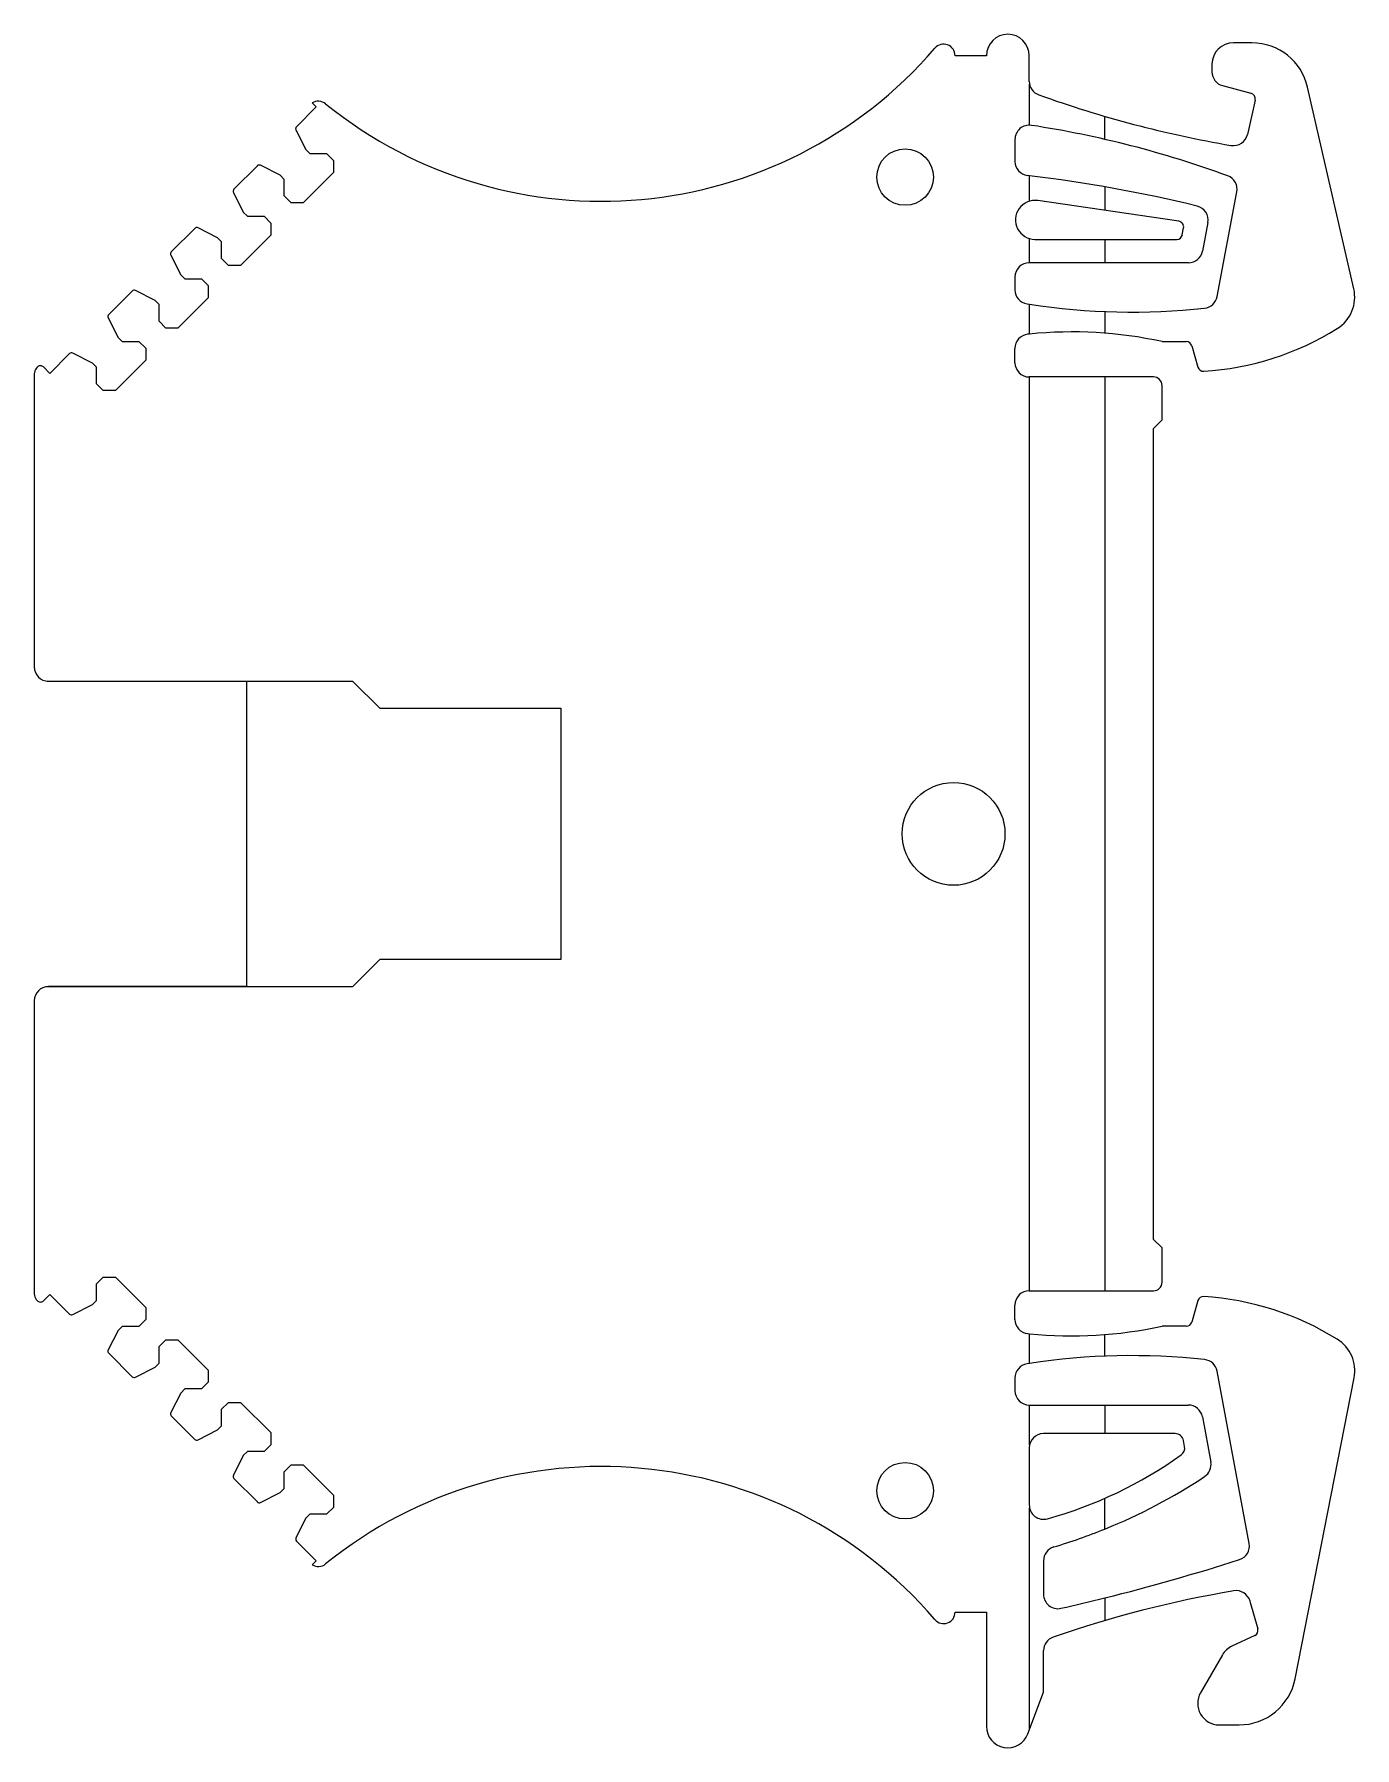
# Model space of a CAD drawing. Header units: millimetres. Extents: x -46.3 to 0, y 0 to 60.
import ezdxf

# ---------------------------------------------------------------- set-up
doc = ezdxf.new("R2010")
doc.units = ezdxf.units.MM

msp = doc.modelspace()

# ---------------------------------------------------------------- linework, layer by layer
at = {"color": 7, "linetype": 'Continuous', "lineweight": 25}
for p, q in [((-3.6, 59.7), (-4.25, 59.7)), ((-12.9, 59.25), (-13.997, 59.25)), ((-11.4, 58.35), (-11.4, 59.25)), ((-5, 58.95), (-5, 58.684)), ((-11.39, 56.817), (-11.39, 58.249)), ((-4.63, 58.201), (-3.636, 57.935)), ((-3.492, 57.698), (-3.762, 56.491)), ((-0.033, 51.09), (-1.651, 58.147)), ((-36.376, 57.454), (-37.066, 56.764)), ((-36.516, 57.594), (-36.376, 57.454)), ((-8.75, 56.319), (-8.75, 57.126)), ((-37.085, 56.648), (-36.736, 55.963)), ((-36.736, 55.963), (-36.594, 55.822)), ((-36.594, 55.822), (-36.011, 55.822)), ((-36.011, 55.822), (-35.772, 55.583)), ((-11.9, 56.317), (-11.9, 55.55)), ((-38.437, 55.393), (-39.259, 54.571)), ((-37.637, 55.062), (-38.322, 55.411)), ((-35.772, 55.583), (-35.772, 55.159)), ((-37.496, 54.92), (-37.637, 55.062)), ((-37.496, 54.337), (-37.496, 54.92)), ((-35.772, 55.159), (-36.833, 54.098)), ((-11.39, 55.045), (-11.459, 55.053)), ((-11.39, 54.155), (-11.39, 55.045)), ((-8.75, 54.657), (-8.75, 53.831)), ((-39.277, 54.456), (-38.928, 53.771)), ((-37.257, 54.098), (-37.496, 54.337)), ((-36.833, 54.098), (-37.257, 54.098)), ((-6.162, 53.452), (-11.102, 54.175)), ((-4.82, 50.813), (-4.127, 54.48)), ((-38.928, 53.771), (-38.786, 53.63)), ((-38.786, 53.63), (-38.203, 53.63)), ((-38.203, 53.63), (-37.964, 53.391)), ((-5.145, 53.404), (-5.333, 52.407)), ((-40.629, 53.201), (-41.451, 52.379)), ((-39.829, 52.87), (-40.514, 53.218)), ((-39.688, 52.728), (-39.829, 52.87)), ((-37.964, 52.967), (-39.025, 51.906)), ((-37.964, 53.391), (-37.964, 52.967)), ((-11.39, 52), (-11.39, 52.844)), ((-11.2, 52.817), (-6.235, 52.817)), ((-8.75, 52.817), (-8.75, 52)), ((-6.039, 52.98), (-5.994, 53.217)), ((-41.469, 52.264), (-41.12, 51.579)), ((-39.688, 52.145), (-39.688, 52.728)), ((-39.449, 51.906), (-39.688, 52.145)), ((-39.025, 51.906), (-39.449, 51.906)), ((-5.824, 52), (-11.4, 52)), ((-42.821, 51.009), (-43.643, 50.187)), ((-42.021, 50.678), (-42.706, 51.026)), ((-41.12, 51.579), (-40.978, 51.438)), ((-40.978, 51.438), (-40.395, 51.438)), ((-40.395, 51.438), (-40.156, 51.199)), ((-40.156, 51.199), (-40.156, 50.775)), ((-11.9, 51.5), (-11.9, 51.052)), ((-41.88, 50.536), (-42.021, 50.678)), ((-41.88, 49.953), (-41.88, 50.536)), ((-40.156, 50.775), (-41.217, 49.714)), ((-11.478, 50.558), (-11.39, 50.544)), ((-11.39, 49.504), (-11.39, 50.544)), ((-43.661, 50.072), (-43.312, 49.387)), ((-41.641, 49.714), (-41.88, 49.953)), ((-8.75, 50.289), (-8.75, 49.532)), ((-43.312, 49.387), (-43.17, 49.246)), ((-43.17, 49.246), (-42.587, 49.246)), ((-42.587, 49.246), (-42.348, 49.007)), ((-41.217, 49.714), (-41.641, 49.714)), ((-11.39, 49.504), (-11.452, 49.497)), ((-6.75, 49.24), (-5.9, 49.24)), ((-45.014, 48.816), (-45.705, 48.126)), ((-44.213, 48.485), (-44.898, 48.834)), ((-42.348, 49.007), (-42.348, 48.583)), ((-11.9, 48.5), (-11.9, 49)), ((-5.708, 49.095), (-5.493, 48.345)), ((-46.25, 48.047), (-46.25, 37.846)), ((-45.705, 48.126), (-45.928, 48.349)), ((-44.072, 48.344), (-44.213, 48.485)), ((-44.072, 47.761), (-44.072, 48.344)), ((-42.348, 48.583), (-43.409, 47.522)), ((-7.05, 48), (-11.4, 48)), ((-11.39, 16), (-11.39, 48)), ((-8.75, 48), (-8.75, 16)), ((-43.833, 47.522), (-44.072, 47.761)), ((-43.409, 47.522), (-43.833, 47.522)), ((-6.75, 46.5), (-6.75, 47.7)), ((-7.051, 46.199), (-6.75, 46.5)), ((-7.049, 17.799), (-7.051, 46.199)), ((-45.81, 37.35), (-35.1, 37.35)), ((-45.75, 37.346), (-38.811, 37.346)), ((-38.811, 37.346), (-38.811, 26.654)), ((-35.1, 37.35), (-34.15, 36.4)), ((-34.15, 36.4), (-27.811, 36.4)), ((-27.811, 36.4), (-27.811, 27.6)), ((-35.1, 26.65), (-34.15, 27.6)), ((-27.811, 27.6), (-34.15, 27.6)), ((-35.1, 26.65), (-45.81, 26.65)), ((-38.811, 26.654), (-45.75, 26.654)), ((-46.25, 26.154), (-46.25, 15.953)), ((-6.75, 17.5), (-7.049, 17.799)), ((-6.75, 16.3), (-6.75, 17.5)), ((-44.072, 16.239), (-43.833, 16.478)), ((-44.072, 15.656), (-44.072, 16.239)), ((-43.833, 16.478), (-43.409, 16.478)), ((-43.409, 16.478), (-42.348, 15.417)), ((-45.928, 15.651), (-45.705, 15.874)), ((-45.705, 15.874), (-45.014, 15.184)), ((-44.213, 15.515), (-44.072, 15.656)), ((-11.4, 16), (-7.05, 16)), ((-5.493, 15.655), (-5.708, 14.905)), ((-44.898, 15.166), (-44.213, 15.515)), ((-42.348, 15.417), (-42.348, 14.993)), ((-11.9, 15), (-11.9, 15.5)), ((-43.312, 14.613), (-43.661, 13.928)), ((-43.17, 14.754), (-43.312, 14.613)), ((-42.587, 14.754), (-43.17, 14.754)), ((-42.348, 14.993), (-42.587, 14.754)), ((-11.452, 14.503), (-11.39, 14.496)), ((-11.39, 13.456), (-11.39, 14.496)), ((-8.75, 13.711), (-8.75, 14.468)), ((-5.9, 14.76), (-6.75, 14.76)), ((-43.643, 13.813), (-42.821, 12.991)), ((-41.88, 14.047), (-41.641, 14.286)), ((-41.88, 13.464), (-41.88, 14.047)), ((-41.641, 14.286), (-41.217, 14.286)), ((-41.217, 14.286), (-40.156, 13.225)), ((-42.706, 12.974), (-42.021, 13.322)), ((-42.021, 13.322), (-41.88, 13.464)), ((-40.156, 13.225), (-40.156, 12.801)), ((-11.39, 13.456), (-11.478, 13.442)), ((-40.156, 12.801), (-40.395, 12.562)), ((-11.9, 12.948), (-11.9, 12.5)), ((-3.698, 7.154), (-4.82, 13.186)), ((-2.088, 2.416), (-0.024, 12.95)), ((-41.12, 12.421), (-41.469, 11.736)), ((-40.978, 12.562), (-41.12, 12.421)), ((-40.395, 12.562), (-40.978, 12.562)), ((-39.688, 11.855), (-39.449, 12.094)), ((-39.449, 12.094), (-39.025, 12.094)), ((-39.025, 12.094), (-37.964, 11.033)), ((-11.4, 12), (-5.829, 12)), ((-11.39, 10.601), (-11.39, 12)), ((-8.75, 12), (-8.75, 11)), ((-41.451, 11.621), (-40.629, 10.799)), ((-39.688, 11.272), (-39.688, 11.855)), ((-5.338, 11.591), (-5.042, 10.002)), ((-40.514, 10.782), (-39.829, 11.13)), ((-39.829, 11.13), (-39.688, 11.272)), ((-37.964, 11.033), (-37.964, 10.609)), ((-6.291, 11), (-10.9, 11)), ((-38.928, 10.229), (-39.277, 9.544)), ((-38.786, 10.37), (-38.928, 10.229)), ((-38.203, 10.37), (-38.786, 10.37)), ((-37.964, 10.609), (-38.203, 10.37)), ((-11.4, 10.5), (-11.4, 8.5)), ((-5.958, 10.551), (-5.996, 10.755)), ((-37.496, 9.663), (-37.257, 9.902)), ((-37.496, 9.08), (-37.496, 9.663)), ((-37.257, 9.902), (-36.833, 9.902)), ((-36.833, 9.902), (-35.772, 8.841)), ((-39.259, 9.429), (-38.437, 8.607)), ((-37.637, 8.938), (-37.496, 9.08)), ((-38.322, 8.589), (-37.637, 8.938)), ((-35.772, 8.417), (-36.011, 8.178)), ((-35.772, 8.841), (-35.772, 8.417)), ((-8.75, 7.659), (-8.75, 8.736)), ((-36.736, 8.037), (-37.085, 7.352)), ((-36.594, 8.178), (-36.736, 8.037)), ((-36.011, 8.178), (-36.594, 8.178)), ((-11.39, 0.642), (-11.39, 8.399)), ((-37.068, 7.237), (-36.376, 6.546)), ((-36.376, 6.546), (-36.516, 6.406)), ((-10.9, 6.55), (-10.9, 5.369)), ((-8.75, 5.248), (-8.75, 4.451)), ((-3.669, 5.135), (-3.396, 4.164)), ((-13.997, 4.75), (-12.9, 4.75)), ((-12.9, 4.75), (-12.9, 0.75)), ((-3.504, 3.928), (-4.301, 3.557)), ((-10.9, 1.95), (-10.9, 3.4)), ((-4.634, 3.252), (-5.4, 1.925)), ((-11.448, 0.487), (-10.9, 1.95)), ((-4.75, 0.8), (-4.05, 0.8))]:
    msp.add_line(p, q, dxfattribs=at)
for centre, radius in [((-15.75, 55), 0.99), ((-14.05, 32), 1.8), ((-15.75, 9), 0.99)]:
    msp.add_circle(centre, radius, dxfattribs=at)
for centre, radius, start, end in [((-12.15, 59.25), 0.75, 0, 179.99999), ((-26.382, 69.549), 15.396, 231.10997, 319.3169), ((-14.401, 59.25), 0.404, 0.00401, 139.31705), ((-4.25, 58.95), 0.75, 90, 180), ((-3.6, 57.7), 2, 12.91207, 90.00007), ((-10.9, 58.35), 0.5, 179.99982, 250.26286), ((-4.5, 58.684), 0.5, 179.99948, 255.00041), ((-36.302, 57.251), 0.404, 51.11348, 121.95418), ((2.439, 95.529), 40, 250.26292, 260.24997), ((-3.687, 57.741), 0.2, 347.38291, 74.99753), ((-36.996, 56.693), 0.0997, 134.97379, 206.99143), ((-11.4, 56.317), 0.5, 81.26115, 179.99974), ((-16.769, 21.388), 35.839, 69.88856, 81.26098), ((-4.25, 56.6), 0.5, 260.24967, 347.38374), ((-38.367, 55.318), 0.103, 64.1631, 132.9722), ((-11.4, 55.55), 0.5, 179.99983, 263.2414), ((-17.343, 5.401), 50, 76.31895, 83.16167), ((-4.618, 54.573), 0.5, 349.29621, 69.88881), ((-39.184, 54.501), 0.103, 137.03742, 205.83841), ((-11.2, 53.5), 0.682, 81.67252, 270.00002), ((-6.191, 53.254), 0.2, 349.296, 81.67256), ((-5.636, 53.496), 0.5, 349.296, 76.31895), ((-40.559, 53.126), 0.103, 64.12775, 132.95083), ((-6.235, 53.017), 0.2, 270, 349.296), ((-41.376, 52.309), 0.103, 137.05125, 205.86899), ((-5.824, 52.5), 0.5, 270, 349.296), ((-11.4, 51.5), 0.5, 90, 180), ((-42.751, 50.934), 0.103, 64.13578, 132.94855), ((-11.4, 51.052), 0.5, 180.00019, 261.02899), ((-1.3, 50.8), 1.3, 301.95916, 12.91228), ((-7.809, 73.798), 23.528, 261.24649, 276.22745), ((-5.311, 50.906), 0.5, 276.22721, 349.29585), ((-43.568, 50.117), 0.103, 137.03742, 205.83841), ((-11.4, 49), 0.5, 95.89661, 179.99993), ((-9.911, 34.577), 15, 77.83701, 95.65982), ((-5.9, 49.04), 0.2, 16.02567, 89.99666), ((-5.905, 58.181), 10, 273.53952, 301.95908), ((-44.944, 48.746), 0.0997, 62.84919, 135.01522), ((-45.5, 48.047), 0.75, 171.2566, 180), ((-45.847, 48.078), 0.404, 139.44157, 168.07533), ((-46.037, 48.24), 0.154, 45.00035, 139.44117), ((-11.4, 48.5), 0.5, 180, 270), ((-7.05, 47.7), 0.3, 360, 90), ((-5.3, 48.4), 0.2, 196.02537, 273.53979), ((-45.75, 37.846), 0.5, 180, 270), ((-45.75, 26.154), 0.5, 90, 180), ((-7.05, 16.3), 0.3, 270, 0), ((-45.5, 15.953), 0.75, 180, 188.7434), ((-45.847, 15.922), 0.404, 191.92467, 220.55843), ((-46.037, 15.76), 0.154, 220.55883, 314.99965), ((-11.4, 15.5), 0.5, 90, 180), ((-5.3, 15.6), 0.2, 86.46021, 163.97463), ((-5.905, 5.819), 10, 58.0409, 86.46048), ((-44.944, 15.255), 0.1, 224.99608, 296.99903), ((-11.4, 15), 0.5, 180.00007, 264.1034), ((-9.911, 29.423), 15, 264.34018, 282.16299), ((-5.9, 14.96), 0.2, 270.00334, 343.97433), ((-43.568, 13.883), 0.103, 154.13428, 222.95278), ((-1.3, 13.2), 1.3, 348.91947, 58.04096), ((-11.4, 12.948), 0.5, 98.97097, 180.00003), ((-7.809, -9.798), 23.528, 83.77413, 98.75352), ((-5.312, 13.094), 0.5, 10.53897, 83.7739), ((-42.751, 13.066), 0.103, 227.05145, 295.86422), ((-11.4, 12.5), 0.5, 180, 270), ((-5.829, 11.5), 0.5, 10.53919, 90), ((-41.376, 11.691), 0.103, 154.131, 222.94876), ((-10.9, 10.5), 0.5, 90, 180), ((-6.291, 10.7), 0.3, 10.53919, 90), ((-40.559, 10.874), 0.103, 227.03769, 295.83863), ((-14.777, 22.472), 15, 285.50763, 305.44307), ((-6.253, 10.496), 0.3, 305.44306, 10.53919), ((-26.382, -5.549), 15.396, 40.68311, 128.89002), ((-5.533, 9.911), 0.5, 303.38285, 10.53919), ((-39.184, 9.499), 0.103, 154.13079, 222.94849), ((-16.263, 26.194), 20, 292.06446, 303.38284), ((-38.367, 8.682), 0.103, 227.04201, 295.86736), ((-10.9, 8.5), 0.5, 180.00012, 285.50729), ((-36.992, 7.307), 0.103, 154.12643, 222.72375), ((-16.263, 26.194), 20, 286.61783, 292.06446), ((-10.4, 6.55), 0.5, 106.61821, 179.99991), ((-4.19, 7.062), 0.5, 287.70397, 10.5389), ((-36.302, 6.749), 0.404, 238.04582, 308.88676), ((-27.031, 78.616), 75.611, 283.99173, 287.70431), ((2.488, -33.938), 40, 99.67504, 109.04361), ((-4.15, 5), 0.5, 15.67804, 99.67351), ((-10.4, 5.369), 0.5, 180.00037, 282.79213), ((-27.031, 78.616), 75.611, 282.79247, 283.99173), ((-14.401, 4.75), 0.404, 220.68259, 359.99691), ((-10.4, 3.4), 0.5, 109.04367, 180.00018), ((-3.589, 4.109), 0.2, 295.00156, 15.67786), ((-3.984, 2.877), 0.75, 115.00044, 149.99991), ((-4.05, 2.8), 2, 269.9999, 348.91959), ((-4.75, 1.55), 0.75, 149.99963, 270.00007), ((-12.15, 0.75), 0.75, 180.00219, 339.47585)]:
    msp.add_arc(centre, radius, start, end, dxfattribs=at)

doc.saveas('drawing.dxf')
